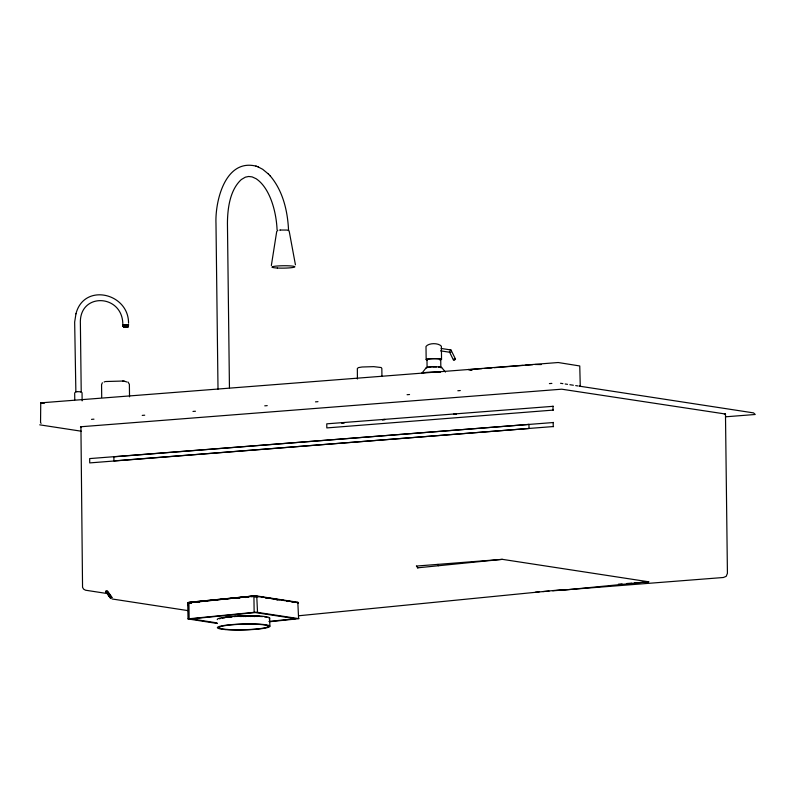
<?xml version="1.0" encoding="UTF-8"?>
<svg xmlns="http://www.w3.org/2000/svg" width="795" height="795" viewBox="0 0 795 795"><rect width="100%" height="100%" fill="white"/><g stroke="black" fill="none" stroke-linecap="round" stroke-linejoin="round"><path stroke-width="1.19" d="M125.839 326.934L125.839 324.718L128.611 324.817L127.856 327.053L128.373 324.738M252.661 596.409L257.421 596.747M254.768 596.558L254.937 595.902L256.745 595.962L297.817 602.262C299.824 603.415 296.515 602.371 297.419 603.047M292.967 602.282L293.693 602.312M126.196 324.698L126.107 326.914M259.071 596.667L254.489 596.558M256.308 166.195C225.353 158.285 215.028 200.986 215.982 223.475L218.009 389.153M126.544 324.688L126.365 326.914M126.882 324.688L126.624 326.904M127.2 324.688L126.852 326.904M188.455 602.749L187.57 602.998L254.937 595.902M127.498 324.688L127.081 326.904M127.766 324.698L127.28 326.914M190.701 603.087L187.57 602.998L188.922 602.342L254.668 595.912M190.86 602.421L191.068 603.067L190.542 602.56L191.297 602.342M217.363 623.489L188.027 618.947L187.719 602.888M128.005 324.708L127.458 326.924M75.952 313.826C83.912 282.354 128.83 293.077 128.532 323.197M127.578 327.023L128.492 324.757M75.972 313.747L74.66 322.055L75.873 392.054M128.214 324.718L127.607 326.934M127.677 327.103L128.303 324.946M255.116 596.657L255.205 595.892M126.872 381.988L124.298 381.183M266.544 598.267L265.729 598.138M277.028 599.877L276.213 599.748M287.522 601.487L286.508 601.368M127.945 326.914L128.542 324.877M453.488 359.26L454.184 360.403L455.485 359.102L451.013 350.038A1.202 0.964 -61.7 0 0 449.97 350.118M75.495 391.915L77.065 391.627M122.818 323.635C122.013 293.703 78.854 292.252 80.384 323.654L81.219 391.836L80.712 392.024M277.813 230.361L276.72 231.444L271.353 265.49M255.682 596.677L255.722 595.892M562.969 589.592L298.86 615.747M255.93 596.697L257.103 596.339L298.522 602.729L297.4 602.58M553.549 426.527L89.726 462.909L89.666 458.586L553.419 422.523M256.338 596.737L256.407 595.922M251.568 596.717L252.194 596.687M188.017 605.571L188.286 602.68L187.6 603.027M553.35 410.081L326.815 427.919L326.765 423.834L553.221 406.305M219.539 618.838L220.384 618.53M421.777 373.382L426.279 367.638M107.723 593.617L85.522 590.208L83.634 589.155L82.551 587.336L80.921 426.746L561.717 389.192L725.477 414.026L727.425 573.344L726.193 576.335L723.38 577.498L552.724 590.824M725.477 414.026L724.394 414.354M102.356 382.753L101.561 384.671L101.71 397.172M187.998 618.868L255.99 612.16L298.98 618.679L269.624 621.72M104.135 381.998L105.069 381.67M125.839 324.718L122.897 325.085L123.732 327.262M579.585 386.151L580.241 385.337L579.764 365.968L558.209 362.52L40.744 402.856L44.232 403.482M454.382 358.525L455.446 358.883M221.775 618.063L223.027 617.834M267.478 598.228L267.339 598.267M105.795 381.521L122.738 381.043M230.391 616.781L225.571 617.367L231.405 616.791M381.938 376.423L381.839 368.473L381.203 367.548L373.71 366.644L362.073 367.002L358.446 367.608L357.343 368.492L357.422 378.996M417.385 567.849L502.341 559.342L648.74 581.811L562.83 590.168M193.076 602.153L230.818 598.456M233.253 598.218L254.509 596.21M197.19 602.212L199.664 601.974M204.901 601.467L207.306 601.229M237.427 598.277L239.832 598.039M245.387 597.482L247.861 597.244M291.944 602.163L292.639 602.093M233.74 616.562L248.895 615.926L262.658 616.582M228.811 617.268L232.279 616.92M236.9 616.473L240.368 616.125M222.501 618.103L224.866 617.874M239.086 616.473L243.827 616.006M240.567 616.552L246.51 615.966M242.942 616.532L249.103 615.936M244.949 616.562L251.041 615.966M248.139 616.463L252.969 615.996M250.117 616.493L254.907 616.026M252.651 616.463L256.358 616.095M254.102 616.542L257.799 616.175M256.785 616.493L259.25 616.254M268.899 621.461L295.591 618.679L255.225 612.567L191.386 618.868L216.995 622.902M279.602 230.093L280.168 230.043M40.744 402.946L40.545 422.483L41.072 423.377M469.656 369.605L482.009 368.632M484.483 368.443L491.896 367.866M494.371 367.668L522.782 365.452M525.247 365.263L532.66 364.676M535.134 364.488L541.276 364.567M91.495 419.363L93.969 419.164M142.235 415.397L144.71 415.209M192.976 411.432L195.451 411.244M264.755 405.828L267.229 405.639M315.496 401.863L317.98 401.674M407.08 394.708L409.554 394.519M457.831 390.752L460.305 390.554M549.405 383.597L551.889 383.399M341.761 422.771L344.225 422.582M382.425 419.601L384.889 419.402M453.915 414.016L456.38 413.817M341.751 423.059L344.305 422.88M382.425 419.879L384.969 419.7M453.905 414.294L456.459 414.116M725.527 416.809L755.25 414.483L753.561 412.893L579.187 386.132M416.858 566.02L502.341 559.342M193.543 602.203L194.427 602.193M618.431 584.176L622.078 583.888M626.957 583.51L631.826 583.132M634.261 582.934L648.74 581.811M535.413 592.176L539.119 591.887M542.836 591.599L549.017 591.112M233.8 616.513L236.075 616.334M280.456 230.023L287.353 230.073L289.161 230.997L295.432 264.785M77.085 391.627L81.219 391.836M254.609 596.27L255.96 595.902M252.661 596.618L253.208 596.429M262.231 597.482L261.724 597.452M277.962 599.897L277.455 599.867M123.732 325.234C121.168 324.092 125.381 330.213 122.957 325.056M123.275 381.083L122.778 381.043M123.314 381.083L124.268 381.183M441.146 348.458L450.775 349.939M440.559 350.853L450 352.304M560.535 383.269L562.87 383.627M565.195 383.985L567.531 384.343M569.866 384.701L573.364 385.237M575.689 385.595L578.025 385.953M468.275 369.466L472.101 369.973M468.275 369.546L471.743 370.082M553.032 410.25L552.982 406.166M553.231 426.706L553.181 422.384M39.75 424.838L81.279 431.208M261.476 597.035L263.88 597.403M266.285 597.77L279.502 599.798M281.907 600.175L284.312 600.543M286.717 600.911L290.324 601.467M292.729 601.835L295.134 602.203M112.085 598.973L188.206 610.649M264.228 616.751L266.921 617.347M81.08 427.173L80.454 426.975M122.927 325.145L123.821 327.282M417.882 567.928L416.371 565.941M257.809 166.751L262.668 169.285L268.591 174.175M255.901 166.046L258.206 166.89M128.025 382.057L129.376 384.333L129.535 396.834M449.761 352.205L449.423 351.788L453.408 359.986M191.178 603.097L190.8 602.719L191.337 603.117M297.817 602.262L298.602 618.55M256.745 595.962L257.52 612.249M270.052 175.715C282.931 190.72 287.691 211.082 288.555 230.431M268.342 173.906L270.29 175.973M441.593 367.409L445.448 372.08M107.514 591.053L112.145 597.552M107.077 591.092L111.717 597.592M106.689 591.132L111.33 597.651M106.351 591.182L110.992 597.701M106.073 591.232L110.714 597.76M105.854 591.281L110.495 597.83M106.232 591.659L107.563 593.537M108.885 595.405L110.883 598.228M105.705 591.341L110.624 598.178M105.616 591.391L110.435 598.128M123.652 327.073L123.056 325.016M123.941 327.302L123.285 325.215M123.831 327.023L123.195 324.986M124.01 327.103L123.384 324.946M124.179 327.073L123.603 324.907M123.126 325.195L123.772 327.182M124.368 327.043L123.851 324.877M124.576 327.023L124.139 324.847M437.926 564.37L438.293 565.752M124.785 326.894L124.447 324.817M125.053 326.984L124.775 324.787M125.312 326.964L125.123 324.757M277.077 229.795C276.223 210.337 269.445 187.63 256.139 178.736L252.144 176.897L248.666 176.48L245.337 177.176L241.322 179.551C230.47 189.478 227.539 206.789 227.44 223.385L229.447 387.751M125.57 326.944L125.481 324.738M269.654 617.983L269.873 626.142M254.142 612.249L253.923 595.962L188.922 602.342L189.13 618.629M441.543 359.31L441.384 346.242C438.502 342.744 428.714 342.804 426.001 346.461L426.16 359.539M440.728 359.32L440.828 367.489M426.985 359.529L427.084 367.697A6.877 0.716 -0.7 0 1 431.099 366.972M82.044 392.641L82.143 400.859M74.68 392.75L74.77 399.796M217.313 619.603A26.205 2.971 -1.5 0 1 245.874 615.767A26.205 2.971 -1.5 0 1 269.038 618.778M421.897 373.262A12.273 1.282 -0.7 0 1 440.529 372.149M426.587 367.916A7.692 0.805 -0.7 0 1 433.762 366.793A7.692 0.805 -0.7 0 1 441.414 367.697M438.582 367.002A6.877 0.716 -0.7 0 1 440.619 367.688M432.858 366.892A6.877 0.716 -0.7 0 1 436.495 366.892M427.273 359.708A6.877 0.716 -0.7 0 1 434.915 358.704A6.877 0.716 -0.7 0 1 439.516 359.767M427.352 359.936A7.692 0.805 -0.7 0 1 428.912 358.863A7.692 0.805 -0.7 0 1 439.029 358.764A7.692 0.805 -0.7 0 1 440.182 359.807M451.351 350.446A1.282 1.034 -61.7 0 1 451.222 351.648L450.805 352.125A1.282 1.034 -61.7 0 1 449.672 352.225M528.963 424.391L113.884 456.817L113.933 460.901L529.013 428.485L528.963 424.391M225.929 629.61A26.205 2.971 -1.5 0 0 269.257 626.937A26.205 2.971 -1.5 0 0 235.926 624.313A26.205 2.971 -1.5 0 0 225.929 629.61M227.052 629.441A24.556 2.792 -1.5 0 0 267.647 626.937A24.556 2.792 -1.5 0 0 236.413 624.482A24.556 2.792 -1.5 0 0 227.052 629.441M277.306 268.024A11.438 1.192 -0.7 0 0 294.836 266.852A11.438 1.192 -0.7 0 0 278.091 265.947A11.438 1.192 -0.7 0 0 277.306 268.024"/></g></svg>
